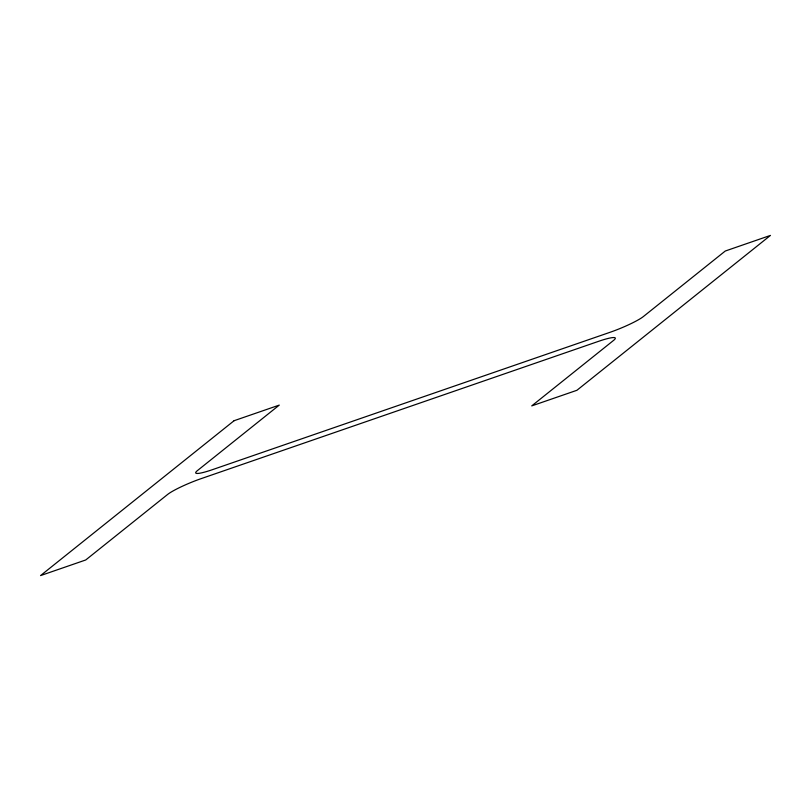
<?xml version="1.0" encoding="UTF-8"?>
<svg xmlns="http://www.w3.org/2000/svg" width="811" height="811" viewBox="0 0 811 811"><rect width="100%" height="100%" fill="white"/><g stroke="black" fill="none" stroke-linecap="round" stroke-linejoin="round"><path stroke-width="1.22" d="M234.095 420.706L40.55 575.587L85.723 559.975L167.573 494.487A28.142 3.67 -22.4 0 1 201.24 478.602L598.609 341.319A28.142 3.67 -22.4 0 1 613.582 340.397L531.732 405.895L576.905 390.294L770.45 235.413L725.277 251.025L643.427 316.513A28.142 3.67 -22.4 0 1 609.76 332.398L212.391 469.681A28.142 3.67 -22.4 0 1 197.418 470.603L279.268 405.105L234.095 420.706"/></g></svg>
